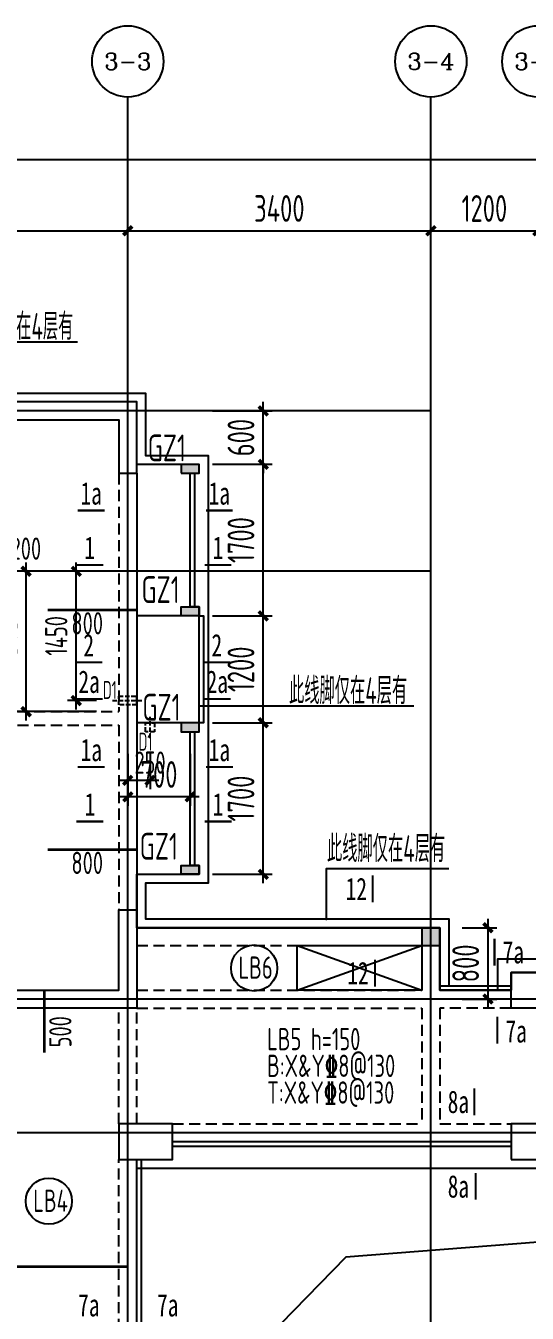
# Model space of a CAD drawing. Header units: millimetres. Extents: x -133666 to 880576, y -269375 to 86941.
# Drawn here: x 169856 to 175481, y 11684 to 26130 of the extents above; entities that cross this region are included whole.
import ezdxf
from ezdxf.enums import TextEntityAlignment as Align

# ---------------------------------------------------------------- set-up
doc = ezdxf.new("R2010")
doc.units = ezdxf.units.MM
doc.header["$LTSCALE"] = 1000
for name, pattern in [('CENTER', [50.8, 31.75, -6.35, 6.35, -6.35]), ('CONTINOUS', [0]), ('DASH', [0.35, 0.25, -0.1]), ('HIDDEN2', [0.1875, 0.125, -0.0625])]:
    doc.linetypes.add(name, pattern=pattern)
doc.layers.get('0').update_dxf_attribs({"linetype": 'CONTINUOUS'})
doc.layers.get('Defpoints').update_dxf_attribs({"color": 6, "linetype": 'CONTINUOUS'})
for name, color, linetype in [('A-外装饰线脚', 7, 'CONTINUOUS'), ('A-线脚看线', 9, 'CONTINUOUS'), ('A-设备穿墙洞', 161, 'CONTINUOUS'), ('AXIS', 253, 'CENTER'), ('AXIS_TEXT', 7, 'CONTINUOUS'), ('DIM', 3, 'CONTINUOUS'), ('DIM1', 3, 'CONTINUOUS'), ('JG1', 3, 'CONTINUOUS'), ('填充', 8, 'CONTINUOUS'), ('墙', 6, 'CONTINUOUS'), ('挑板', 3, 'CONTINUOUS'), ('板筋', 6, 'CONTINUOUS'), ('柱', 2, 'CONTINUOUS'), ('梁', 4, 'HIDDEN2'), ('模板线', 3, 'CONTINUOUS'), ('洞口', 5, 'CONTINUOUS'), ('钢筋_文字', 7, 'CONTINUOUS'), ('钢筋长度标注', 7, 'CONTINUOUS')]:
    doc.layers.add(name, color=color, linetype=linetype)
doc.styles.add('_TCH_AXIS', font='COMPLEX', dxfattribs={"bigfont": 'GBCBIG'})
doc.styles.add('COMPLEX', font='COMPLEX')
doc.styles.add('TSSD_BOLD', font='tssdeng2.shx', dxfattribs={"width": 0.7, "height": 250, "bigfont": 'CHINA.shx'})
doc.styles.add('TSSD_Dimension', font='tssdeng.shx', dxfattribs={"width": 0.7, "bigfont": 'Hztxt.shx'})
doc.styles.add('ZZ', font='tssdeng.shx', dxfattribs={"width": 0.7, "bigfont": 'tssdchn.shx'})
doc.styles.add('zzt', font='tssdeng.shx', dxfattribs={"width": 0.7, "height": 300, "bigfont": 'tssdchn.shx'})
doc.styles.add('钢筋', font='tssdeng.shx', dxfattribs={"width": 0.7, "height": 250, "bigfont": 'tssdchn.shx'})
doc.styles.add('钢筋长度', font='tssdeng.shx', dxfattribs={"width": 0.7, "height": 300, "bigfont": 'tssdchn.shx'})
doc.styles.add('黑体', font='simhei.ttf')
doc.dimstyles.new('DIM_1_100', dxfattribs={"dimtxt": 300, "dimasz": 100, "dimexe": 200, "dimexo": 50, "dimgap": 100, "dimtad": 1, "dimdec": 0, "dimzin": 0, "dimdsep": 46, "dimtxsty": 'zzt', "dimblk": 'ARCHTICK', "dimcen": 0, "dimclrt": 7, "dimadec": 0, "dimazin": 0, "dimtfac": 1, "dimtdec": 0, "dimtix": 1, "dimtmove": 2, "dimatfit": 0, "dimldrblk": 'ARCHTICK', "dimfxl": 0, "dimtolj": 1, "dimarcsym": 0})
doc.dimstyles.new('TSSD_100_100', dxfattribs={"dimtxt": 300, "dimasz": 100, "dimexe": 100, "dimexo": 250, "dimgap": 100, "dimtad": 1, "dimdec": 0, "dimzin": 0, "dimdsep": 46, "dimtxsty": 'ZZ', "dimblk": 'ARCHTICK', "dimcen": 0, "dimdle": 100, "dimclrd": 256, "dimclrt": 7, "dimadec": 0, "dimazin": 0, "dimtfac": 1, "dimtdec": 0, "dimtix": 1, "dimtmove": 2, "dimatfit": 3, "dimfxl": 0, "dimtolj": 1, "dimtzin": 0, "dimarcsym": 0})

# ---------------------------------------------------------------- blocks, each defined once
blk = doc.blocks.new('_ArchTick')
at = {"color": 0, "linetype": 'ByBlock', "const_width": 0.4}
blk.add_lwpolyline([(-0.5, -0.5), (0.5, 0.5)], dxfattribs=at)
blk = doc.blocks.new('*D1077')
at = {"layer": 'Defpoints', "color": 0, "transparency": 16777216}
for p in [(169860, 20009), (170900, 20009), (170900, 18434)]:
    blk.add_point(p, dxfattribs=at)
at = {"layer": 'DIM', "lineweight": -2, "transparency": 16777216}
blk.add_line((169860, 18334), (169860, 20109), dxfattribs=at)
at = {"layer": 'DIM', "color": 0, "lineweight": -2, "transparency": 16777216}
for p, q in [((170650, 20009), (169760, 20009)), ((170650, 18434), (169760, 18434))]:
    blk.add_line(p, q, dxfattribs=at)
at = {"layer": 'DIM', "lineweight": -2, "transparency": 16777216, "xscale": 100, "yscale": 100, "zscale": 100}
for p, rotation in [((169860, 20009), 90), ((169860, 18434), 270)]:
    blk.add_blockref('_ArchTick', p, dxfattribs=dict(at, rotation=rotation))
at = {"layer": 'DIM', "color": 7, "transparency": 16777216, "insert": (169610, 19221), "char_height": 300, "attachment_point": 5, "rotation": 90, "style": 'ZZ'}
blk.add_mtext('\\A1;1575', dxfattribs=at)
blk = doc.blocks.new('*D1082')
at = {"layer": 'Defpoints', "color": 0, "transparency": 16777216}
for p in [(174500, 16009), (174500, 15209), (175040, 15209)]:
    blk.add_point(p, dxfattribs=at)
at = {"layer": 'DIM', "lineweight": -2, "transparency": 16777216}
blk.add_line((175040, 16109), (175040, 15109), dxfattribs=at)
at = {"layer": 'DIM', "color": 0, "lineweight": -2, "transparency": 16777216}
for p, q in [((174750, 16009), (175140, 16009)), ((174750, 15209), (175140, 15209))]:
    blk.add_line(p, q, dxfattribs=at)
at = {"layer": 'DIM', "lineweight": -2, "transparency": 16777216, "xscale": 100, "yscale": 100, "zscale": 100}
for p, rotation in [((175040, 16009), 90), ((175040, 15209), 270)]:
    blk.add_blockref('_ArchTick', p, dxfattribs=dict(at, rotation=rotation))
at = {"layer": 'DIM', "color": 7, "transparency": 16777216, "insert": (174790, 15609), "char_height": 300, "attachment_point": 5, "rotation": 90, "style": 'ZZ'}
blk.add_mtext('\\A1;800', dxfattribs=at)
blk = doc.blocks.new('*D1134')
at = {"layer": 'Defpoints', "color": 0, "transparency": 16777216}
for p in [(171700, 18309), (172520, 18309), (171700, 16609)]:
    blk.add_point(p, dxfattribs=at)
at = {"layer": 'DIM', "lineweight": -2, "transparency": 16777216}
blk.add_line((172520, 16509), (172520, 18409), dxfattribs=at)
at = {"layer": 'DIM', "color": 0, "lineweight": -2, "transparency": 16777216}
for p, q in [((171950, 18309), (172620, 18309)), ((171950, 16609), (172620, 16609))]:
    blk.add_line(p, q, dxfattribs=at)
at = {"layer": 'DIM', "lineweight": -2, "transparency": 16777216, "xscale": 100, "yscale": 100, "zscale": 100}
for p, rotation in [((172520, 18309), 90), ((172520, 16609), 270)]:
    blk.add_blockref('_ArchTick', p, dxfattribs=dict(at, rotation=rotation))
at = {"layer": 'DIM', "color": 7, "transparency": 16777216, "insert": (172270, 17459), "char_height": 300, "attachment_point": 5, "rotation": 90, "style": 'ZZ'}
blk.add_mtext('\\A1;1700', dxfattribs=at)
blk = doc.blocks.new('*D1135')
at = {"layer": 'Defpoints', "color": 0, "transparency": 16777216}
for p in [(171700, 21809), (172520, 21809), (171700, 21209)]:
    blk.add_point(p, dxfattribs=at)
at = {"layer": 'DIM', "lineweight": -2, "transparency": 16777216}
for p, q in [((172520, 21809), (172520, 21909)), ((172520, 21209), (172520, 21809)), ((172520, 21209), (172520, 21109))]:
    blk.add_line(p, q, dxfattribs=at)
at = {"layer": 'DIM', "color": 0, "lineweight": -2, "transparency": 16777216}
for p, q in [((171950, 21809), (172620, 21809)), ((171950, 21209), (172620, 21209))]:
    blk.add_line(p, q, dxfattribs=at)
at = {"layer": 'DIM', "lineweight": -2, "transparency": 16777216, "xscale": 100, "yscale": 100, "zscale": 100}
for p, rotation in [((172520, 21809), 270), ((172520, 21209), 90)]:
    blk.add_blockref('_ArchTick', p, dxfattribs=dict(at, rotation=rotation))
at = {"layer": 'DIM', "color": 7, "transparency": 16777216, "insert": (172270, 21509), "char_height": 300, "attachment_point": 5, "rotation": 90, "style": 'ZZ'}
blk.add_mtext('\\A1;600', dxfattribs=at)
blk = doc.blocks.new('*D1136')
at = {"layer": 'Defpoints', "color": 0, "transparency": 16777216}
for p in [(171000, 18209), (171700, 18209), (171000, 17479)]:
    blk.add_point(p, dxfattribs=at)
at = {"layer": 'DIM', "color": 0, "lineweight": -2, "transparency": 16777216}
for p, q in [((171000, 17959), (171000, 17379)), ((171700, 17959), (171700, 17379))]:
    blk.add_line(p, q, dxfattribs=at)
at = {"layer": 'DIM', "lineweight": -2, "transparency": 16777216}
blk.add_line((171800, 17479), (170900, 17479), dxfattribs=at)
at = {"layer": 'DIM', "lineweight": -2, "transparency": 16777216, "xscale": 100, "yscale": 100, "zscale": 100, "rotation": 180}
blk.add_blockref('_ArchTick', (171000, 17479), dxfattribs=at)
at = {"layer": 'DIM', "lineweight": -2, "transparency": 16777216, "xscale": 100, "yscale": 100, "zscale": 100}
blk.add_blockref('_ArchTick', (171700, 17479), dxfattribs=at)
at = {"layer": 'DIM', "color": 7, "transparency": 16777216, "insert": (171350, 17729), "char_height": 300, "attachment_point": 5, "style": 'ZZ'}
blk.add_mtext('\\A1;700', dxfattribs=at)
blk = doc.blocks.new('$164594')
at = {"layer": '模板线', "color": 4, "const_width": 22.7}
for points in [[(307, 1251), (307, 949)], [(322, 302), (322, 0)]]:
    blk.add_lwpolyline(points, dxfattribs=at)
at = {"layer": '模板线', "color": 0, "style": '黑体', "width": 0.7}
for p in [(127, 1100), (127, 151)]:
    blk.add_text('8a', height=252, dxfattribs=at).set_placement(p, align=Align.MIDDLE_CENTER)
blk = doc.blocks.new('$1901069')
at = {"layer": '模板线', "color": 4, "const_width": 22.7}
for points in [[(0, 1177), (0, 874)], [(32, 302), (32, 0)]]:
    blk.add_lwpolyline(points, dxfattribs=at)
at = {"layer": '模板线', "color": 0, "style": '黑体', "width": 0.7}
for p in [(211, 1026), (243, 138)]:
    blk.add_text('7a', height=252, dxfattribs=at).set_placement(p, align=Align.MIDDLE_CENTER)
blk = doc.blocks.new('$1605056')
at = {"layer": '模板线', "color": 4, "const_width": 22.7}
for points in [[(0, 0), (302, 0)], [(1438, 0), (1740, 0)]]:
    blk.add_lwpolyline(points, dxfattribs=at)
at = {"layer": '模板线', "color": 0, "style": '黑体', "width": 0.7}
for p in [(151, 193), (1588, 193)]:
    blk.add_text('1', height=252, dxfattribs=at).set_placement(p, align=Align.MIDDLE_CENTER)
blk = doc.blocks.new('$1676191')
at = {"layer": '模板线', "color": 4, "const_width": 22.7}
for points in [[(0, 0), (302, 0)], [(1438, 0), (1740, 0)]]:
    blk.add_lwpolyline(points, dxfattribs=at)
at = {"layer": '模板线', "color": 0, "style": '黑体', "width": 0.7}
for p in [(151, 193), (1588, 193)]:
    blk.add_text('1a', height=252, dxfattribs=at).set_placement(p, align=Align.MIDDLE_CENTER)
blk = doc.blocks.new('$1324012')
at = {"layer": '模板线', "color": 4, "const_width": 22.7}
for points in [[(0, 0), (302, 0)], [(1438, 0), (1740, 0)]]:
    blk.add_lwpolyline(points, dxfattribs=at)
at = {"layer": '模板线', "color": 0, "style": '黑体', "width": 0.7}
for p in [(151, 193), (1588, 193)]:
    blk.add_text('2', height=252, dxfattribs=at).set_placement(p, align=Align.MIDDLE_CENTER)
blk = doc.blocks.new('$1710966')
at = {"layer": '模板线', "color": 4, "const_width": 22.7}
for points in [[(0, 0), (302, 0)], [(1438, 0), (1740, 0)]]:
    blk.add_lwpolyline(points, dxfattribs=at)
at = {"layer": '模板线', "color": 0, "style": '黑体', "width": 0.7}
for p in [(151, 193), (1588, 193)]:
    blk.add_text('2a', height=252, dxfattribs=at).set_placement(p, align=Align.MIDDLE_CENTER)
blk = doc.blocks.new('$1109386')
at = {"layer": '模板线', "color": 4, "const_width": 22.7}
for points in [[(0, 0), (302, 0)], [(886, 0), (1188, 0)]]:
    blk.add_lwpolyline(points, dxfattribs=at)
at = {"layer": '模板线', "color": 0, "style": '黑体', "width": 0.7}
for p in [(172, 220), (1057, 220)]:
    blk.add_text('7a', height=252, dxfattribs=at).set_placement(p, align=Align.MIDDLE_CENTER)
blk = doc.blocks.new('$1440')
at = {"layer": '模板线', "color": 4, "const_width": 22.7}
for points in [[(312, 1246), (312, 944)], [(337, 302), (337, 0)]]:
    blk.add_lwpolyline(points, dxfattribs=at)
at = {"layer": '模板线', "color": 0, "style": '黑体', "width": 0.7}
for p in [(127, 1095), (145, 151)]:
    blk.add_text('12', height=252, dxfattribs=at).set_placement(p, align=Align.MIDDLE_CENTER)
blk = doc.blocks.new('*D1037')
at = {"layer": 'Defpoints', "color": 0, "transparency": 16777216}
for p in [(171700, 21209), (172520, 21209), (171700, 19509)]:
    blk.add_point(p, dxfattribs=at)
at = {"layer": 'DIM', "lineweight": -2, "transparency": 16777216}
blk.add_line((172520, 19409), (172520, 21309), dxfattribs=at)
at = {"layer": 'DIM', "color": 0, "lineweight": -2, "transparency": 16777216}
for p, q in [((171950, 21209), (172620, 21209)), ((171950, 19509), (172620, 19509))]:
    blk.add_line(p, q, dxfattribs=at)
at = {"layer": 'DIM', "lineweight": -2, "transparency": 16777216, "xscale": 100, "yscale": 100, "zscale": 100}
for p, rotation in [((172520, 21209), 90), ((172520, 19509), 270)]:
    blk.add_blockref('_ArchTick', p, dxfattribs=dict(at, rotation=rotation))
at = {"layer": 'DIM', "color": 7, "transparency": 16777216, "insert": (172270, 20359), "char_height": 300, "attachment_point": 5, "rotation": 90, "style": 'ZZ'}
blk.add_mtext('\\A1;1700', dxfattribs=at)
blk = doc.blocks.new('*D1038')
at = {"layer": 'Defpoints', "color": 0, "transparency": 16777216}
for p in [(171700, 19509), (172520, 19509), (171700, 18309)]:
    blk.add_point(p, dxfattribs=at)
at = {"layer": 'DIM', "color": 0, "lineweight": -2, "transparency": 16777216}
for p, q in [((171950, 19509), (172620, 19509)), ((171950, 18309), (172620, 18309))]:
    blk.add_line(p, q, dxfattribs=at)
at = {"layer": 'DIM', "lineweight": -2, "transparency": 16777216}
blk.add_line((172520, 18209), (172520, 19609), dxfattribs=at)
at = {"layer": 'DIM', "lineweight": -2, "transparency": 16777216, "xscale": 100, "yscale": 100, "zscale": 100}
for p, rotation in [((172520, 19509), 90), ((172520, 18309), 270)]:
    blk.add_blockref('_ArchTick', p, dxfattribs=dict(at, rotation=rotation))
at = {"layer": 'DIM', "color": 7, "transparency": 16777216, "insert": (172270, 18909), "char_height": 300, "attachment_point": 5, "rotation": 90, "style": 'ZZ'}
blk.add_mtext('\\A1;1200', dxfattribs=at)
blk = doc.blocks.new('*D888')
at = {"layer": 'Defpoints', "color": 0, "transparency": 16777216}
for p in [(6800, 22821), (3400, 21871), (6800, 21871)]:
    blk.add_point(p, dxfattribs=at)
at = {"layer": 'DIM1', "color": 0, "lineweight": -2, "transparency": 16777216}
for p, q in [((3400, 21921), (3400, 23021)), ((6800, 21921), (6800, 23021)), ((3400, 22821), (6800, 22821))]:
    blk.add_line(p, q, dxfattribs=at)
at = {"layer": 'DIM1', "color": 0, "lineweight": -2, "transparency": 16777216, "xscale": 100, "yscale": 100, "zscale": 100, "rotation": 180}
blk.add_blockref('_ArchTick', (3400, 22821), dxfattribs=at)
at = {"layer": 'DIM1', "color": 0, "lineweight": -2, "transparency": 16777216, "xscale": 100, "yscale": 100, "zscale": 100}
blk.add_blockref('_ArchTick', (6800, 22821), dxfattribs=at)
at = {"layer": 'DIM1', "color": 7, "transparency": 16777216, "insert": (5100, 23071), "char_height": 300, "attachment_point": 5, "style": 'zzt'}
blk.add_mtext('\\A1;3400', dxfattribs=at)
blk = doc.blocks.new('*D889')
at = {"layer": 'Defpoints', "color": 0, "transparency": 16777216}
for p in [(10200, 22821), (6800, 21871), (10200, 21871)]:
    blk.add_point(p, dxfattribs=at)
at = {"layer": 'DIM1', "color": 0, "lineweight": -2, "transparency": 16777216}
for p, q in [((6800, 21921), (6800, 23021)), ((10200, 21921), (10200, 23021)), ((6800, 22821), (10200, 22821))]:
    blk.add_line(p, q, dxfattribs=at)
at = {"layer": 'DIM1', "color": 0, "lineweight": -2, "transparency": 16777216, "xscale": 100, "yscale": 100, "zscale": 100, "rotation": 180}
blk.add_blockref('_ArchTick', (6800, 22821), dxfattribs=at)
at = {"layer": 'DIM1', "color": 0, "lineweight": -2, "transparency": 16777216, "xscale": 100, "yscale": 100, "zscale": 100}
blk.add_blockref('_ArchTick', (10200, 22821), dxfattribs=at)
at = {"layer": 'DIM1', "color": 7, "transparency": 16777216, "insert": (8500, 23071), "char_height": 300, "attachment_point": 5, "style": 'zzt'}
blk.add_mtext('\\A1;3400', dxfattribs=at)
blk = doc.blocks.new('*D890')
at = {"layer": 'Defpoints', "color": 0, "transparency": 16777216}
for p in [(11400, 22821), (10200, 21871), (11400, 21871)]:
    blk.add_point(p, dxfattribs=at)
at = {"layer": 'DIM1', "color": 0, "lineweight": -2, "transparency": 16777216}
for p, q in [((10200, 21921), (10200, 23021)), ((11400, 21921), (11400, 23021)), ((10200, 22821), (11400, 22821))]:
    blk.add_line(p, q, dxfattribs=at)
at = {"layer": 'DIM1', "color": 0, "lineweight": -2, "transparency": 16777216, "xscale": 100, "yscale": 100, "zscale": 100, "rotation": 180}
blk.add_blockref('_ArchTick', (10200, 22821), dxfattribs=at)
at = {"layer": 'DIM1', "color": 0, "lineweight": -2, "transparency": 16777216, "xscale": 100, "yscale": 100, "zscale": 100}
blk.add_blockref('_ArchTick', (11400, 22821), dxfattribs=at)
at = {"layer": 'DIM1', "color": 7, "transparency": 16777216, "insert": (10800, 23071), "char_height": 300, "attachment_point": 5, "style": 'zzt'}
blk.add_mtext('\\A1;1200', dxfattribs=at)
blk = doc.blocks.new('*D905')
at = {"layer": 'Defpoints', "color": 0, "transparency": 16777216}
for p in [(48000, 23621), (0, 21871), (48000, 21871)]:
    blk.add_point(p, dxfattribs=at)
at = {"layer": 'DIM1', "color": 0, "lineweight": -2, "transparency": 16777216}
for p, q in [((0, 21921), (0, 23821)), ((48000, 21921), (48000, 23821)), ((0, 23621), (48000, 23621))]:
    blk.add_line(p, q, dxfattribs=at)
at = {"layer": 'DIM1', "color": 0, "lineweight": -2, "transparency": 16777216, "xscale": 100, "yscale": 100, "zscale": 100, "rotation": 180}
blk.add_blockref('_ArchTick', (0, 23621), dxfattribs=at)
at = {"layer": 'DIM1', "color": 0, "lineweight": -2, "transparency": 16777216, "xscale": 100, "yscale": 100, "zscale": 100}
blk.add_blockref('_ArchTick', (48000, 23621), dxfattribs=at)
at = {"layer": 'DIM1', "color": 7, "transparency": 16777216, "insert": (24000, 23871), "char_height": 300, "attachment_point": 5, "style": 'zzt'}
blk.add_mtext('\\A1;48000', dxfattribs=at)
blk = doc.blocks.new('_AXISO')
blk.add_circle((0, 0), 0.5)
at = {"layer": 'AXIS_TEXT', "style": 'COMPLEX', "width": 1.041667}
blk.add_attdef('A', text='', height=0.56, dxfattribs=at).set_placement((-0.25, -0.28), (0.25, -0.28), align=Align.FIT)
blk = doc.blocks.new('$1466424')
at = {"layer": '板筋', "const_width": 30}
for points in [[(6000, 20270), (7000, 20270)], [(6000, 17582), (7000, 17582)], [(5963, 15304), (5963, 16004)], [(5000, 12900), (6900, 12900)]]:
    blk.add_lwpolyline(points, dxfattribs=at)
at = {"layer": '钢筋_文字'}
for centre in [(8317, 16252, 0), (6015, 13636, 0)]:
    blk.add_circle(centre, 259, dxfattribs=at)
at = {"layer": '钢筋_文字', "color": 7, "linetype": 'Continuous', "width": 0.7}
for s, style, p in [('B:X&Y%%1328@200', '钢筋', (4464, 20833, 0)), ('LB5 h=150', 'TSSD_BOLD', (8463, 15330, 0)), ('B:X&Y%%1328@130', '钢筋', (8463, 15030, 0)), ('T:X&Y%%1328@130', '钢筋', (8463, 14730, 0))]:
    blk.add_text(s, height=250, dxfattribs=dict(at, style=style)).set_placement(p)
at = {"layer": '钢筋_文字', "style": 'TSSD_BOLD', "width": 0.7}
for s, p in [('LB6', (8142, 16132, 0)), ('LB4', (5840, 13516, 0))]:
    blk.add_text(s, height=250, dxfattribs=at).set_placement(p)
at = {"layer": '钢筋长度标注', "style": '钢筋长度', "width": 0.7}
for p in [(6268, 19995), (6268, 17307)]:
    blk.add_text('800', height=250, dxfattribs=at).set_placement(p)
blk.add_text('500', height=250, rotation=90, dxfattribs=at).set_placement((6269, 15362))
blk = doc.blocks.new('$133032')
at = {"layer": '挑板'}
for points in [[(11800, 16300), (11200, 16300), (11200, 16100), (10400, 16100), (10400, 16800), (7000, 16800), (7000, 17400), (7700, 17400), (7700, 17500), (7600, 17500), (7600, 19000), (7700, 19000), (7700, 20400), (7600, 20400), (7600, 21900), (7700, 21900), (7700, 22000), (7000, 22000), (7000, 22700), (4200, 22700)], [(7700, 20300), (7000, 20300)], [(7700, 19100), (7000, 19100)]]:
    blk.add_lwpolyline(points, dxfattribs=at)
blk = doc.blocks.new('$1457958')
at = {"layer": '柱'}
blk.add_hatch(color=8, dxfattribs=at).paths.add_polyline_path([(0, 200), (0, 0), (200, 0), (200, 200)])
at = {"layer": '柱', "color": 3, "elevation": 0}
blk.add_lwpolyline([(0, 200), (0, 0), (200, 0), (200, 200)], close=True, dxfattribs=at)
blk = doc.blocks.new('$1839168')
at = {"layer": '柱'}
blk.add_hatch(color=8, dxfattribs=at).paths.add_polyline_path([(0, 200), (0, 0), (100, 0), (100, 200)])
at = {"layer": '柱', "color": 3, "elevation": 0}
blk.add_lwpolyline([(0, 200), (0, 0), (100, 0), (100, 200)], close=True, dxfattribs=at)
blk = doc.blocks.new('$1691164')
at = {"layer": '柱'}
blk.add_hatch(color=8, dxfattribs=at).paths.add_polyline_path([(0, 0), (100, 0), (100, 200), (0, 200)])
at = {"layer": '柱', "color": 3, "elevation": 0}
blk.add_lwpolyline([(100, 200), (0, 200), (0, 0), (100, 0), (100, 0), (100, 0)], close=True, dxfattribs=at)
blk = doc.blocks.new('$1222607')
at = {"layer": '柱', "rotation": 90}
for name, p in [('$1839168', (7700, 21900, 0)), ('$1691164', (7700, 19000, 0))]:
    blk.add_blockref(name, p, dxfattribs=at)
at = {"layer": '柱', "xscale": -1, "rotation": 90}
for p in [(7700, 20400, 0), (7700, 17500, 0)]:
    blk.add_blockref('$1691164', p, dxfattribs=at)
at = {"layer": '柱'}
blk.add_blockref('$1457958', (10200, 16600, 0), dxfattribs=at)
blk = doc.blocks.new('$1413619')
at = {"layer": 'A-线脚看线', "color": 5, "elevation": 0}
for points in [[(7700, 21850), (7700, 20350)], [(7750, 20250), (7800, 20250), (7800, 19050), (7750, 19050)], [(7700, 18950), (7700, 17450)], [(10450, 16100), (11250, 16100)], [(7450, 14300), (11250, 14300)], [(7100, 14150), (7100, 10650)]]:
    blk.add_lwpolyline(points, dxfattribs=at)
blk = doc.blocks.new('$1295222')
at = {"layer": 'A-外装饰线脚', "color": 23, "elevation": 0}
for points in [[(3500, 1050), (500, 1050), (500, 1750), (0, 1750), (0, 23050), (4400, 23050), (4400, 22950), (7200, 22950), (7200, 22250), (7900, 22250), (7900, 17450), (7200, 17450), (7200, 17050), (10600, 17050), (10600, 16300)], [(11150, 16250), (11150, 16600), (22550, 16600), (22550, 16250)]]:
    blk.add_lwpolyline(points, dxfattribs=at)
blk = doc.blocks.new('$145458')
at = {"layer": 'A-设备穿墙洞', "linetype": 'DASH', "ltscale": 0.2, "elevation": 0}
blk.add_lwpolyline([(531, 6325), (431, 6325), (431, 6525), (531, 6525)], close=True, dxfattribs=at)
blk.add_lwpolyline([(481, 6596), (481, 6258)], dxfattribs=at)
at = {"layer": 'A-设备穿墙洞', "linetype": 'DASH', "ltscale": 0.2}
for points in [[(6860, 4975), (7198, 4975)], [(7281, 4554), (7281, 4792)], [(68, 125), (413, 125)], [(5035, 75), (5436, 75)]]:
    blk.add_lwpolyline(points, dxfattribs=at)
for points in [[(7131, 5025), (7131, 4925), (6931, 4925), (6931, 5025)], [(7231, 4725), (7331, 4725), (7331, 4625), (7231, 4625)], [(331, 175), (331, 75), (131, 75), (131, 175)], [(5131, 150), (5131, 0), (5331, 0), (5331, 150)]]:
    blk.add_lwpolyline(points, close=True, dxfattribs=at)
at = {"layer": 'A-设备穿墙洞', "color": 7, "linetype": 'DASH', "ltscale": 0.2, "style": 'zzt', "width": 0.6}
for s, p in [('D2', (448, 6619)), ('D1', (6752, 4993)), ('D1', (7152, 4413)), ('P', (0, 132)), ('PF', (5366, 123))]:
    blk.add_text(s, height=200, dxfattribs=at).set_placement(p)
blk = doc.blocks.new('*D986')
at = {"layer": 'Defpoints', "color": 0, "transparency": 16777216}
for p in [(7223, 19548), (7700, 19548, 0), (7700, 18098)]:
    blk.add_point(p, dxfattribs=at)
at = {"layer": 'DIM1', "color": 3, "lineweight": -2, "transparency": 16777216}
for p, q in [((7223, 17998), (7223, 19648)), ((7450, 19548), (7123, 19548)), ((7450, 18098), (7123, 18098))]:
    blk.add_line(p, q, dxfattribs=at)
at = {"layer": 'DIM1', "color": 3, "lineweight": -2, "transparency": 16777216, "xscale": 100, "yscale": 100, "zscale": 100}
for p, rotation in [((7223, 19548), 90), ((7223, 18098), 270)]:
    blk.add_blockref('_ArchTick', p, dxfattribs=dict(at, rotation=rotation))
at = {"layer": 'DIM1', "color": 7, "transparency": 16777216, "insert": (6998, 18823), "char_height": 250, "attachment_point": 5, "rotation": 90, "style": 'TSSD_Dimension'}
blk.add_mtext('\\A1;1450', dxfattribs=at)
blk = doc.blocks.new('*D987')
at = {"layer": 'Defpoints', "color": 0, "transparency": 16777216}
for p in [(7800, 17748, 0), (8050, 17748), (7800, 17202)]:
    blk.add_point(p, dxfattribs=at)
at = {"layer": 'DIM1', "color": 3, "lineweight": -2, "transparency": 16777216}
for p, q in [((7800, 17498), (7800, 17102)), ((8050, 17498), (8050, 17102)), ((8150, 17202), (7700, 17202))]:
    blk.add_line(p, q, dxfattribs=at)
at = {"layer": 'DIM1', "color": 3, "lineweight": -2, "transparency": 16777216, "xscale": 100, "yscale": 100, "zscale": 100, "rotation": 180}
blk.add_blockref('_ArchTick', (7800, 17202), dxfattribs=at)
at = {"layer": 'DIM1', "color": 3, "lineweight": -2, "transparency": 16777216, "xscale": 100, "yscale": 100, "zscale": 100}
blk.add_blockref('_ArchTick', (8050, 17202), dxfattribs=at)
at = {"layer": 'DIM1', "color": 7, "transparency": 16777216, "insert": (8050, 17401), "char_height": 250, "attachment_point": 5, "style": 'TSSD_Dimension'}
blk.add_mtext('\\A1;250', dxfattribs=at)
blk = doc.blocks.new('$1783196')
at = {"layer": 'AXIS'}
for p, q in [((12034.9, 3480), (12034.9, 27859.5)), ((15434.9, 3480), (15434.9, 27859.5)), ((15434.9, 26788.3), (4360, 26788.3)), ((15434.9, 24988.3), (4360, 24988.3)), ((54849.9, 20188.3), (4360, 20188.3)), ((29334.9, 18688.3), (4360, 18688.3))]:
    blk.add_line(p, q, dxfattribs=at)
at = {"layer": 'DIM1'}
for p, q in [((12034.9, 27859.5), (12034.9, 30309.5)), ((15434.9, 27859.5), (15434.9, 30309.5))]:
    blk.add_line(p, q, dxfattribs=at)
ref = blk.add_blockref('_AXISO', (12034.9, 30709.5), dxfattribs=dict(at, xscale=800, yscale=800, zscale=800))
ref.add_attrib('A', '3-3', dxfattribs={"layer": 'AXIS_TEXT', "height": 187.78, "style": '_TCH_AXIS'}).set_placement((11771.1, 30615.6), (12298.6, 30615.6), align=Align.FIT)
ref = blk.add_blockref('_AXISO', (15434.9, 30709.5), dxfattribs=dict(at, xscale=800, yscale=800, zscale=800))
ref.add_attrib('A', '3-4', dxfattribs={"layer": 'AXIS_TEXT', "height": 182.29, "style": '_TCH_AXIS'}).set_placement((15170.1, 30618.4), (15699.6, 30618.4), align=Align.FIT)
ref = blk.add_blockref('_AXISO', (16634.9, 30709.5), dxfattribs=dict(at, xscale=800, yscale=800, zscale=800))
ref.add_attrib('A', '3-5', dxfattribs={"layer": 'AXIS_TEXT', "height": 187.78, "style": '_TCH_AXIS'}).set_placement((16371.1, 30615.6), (16898.6, 30615.6), align=Align.FIT)
for p1, p2, distance, picture, middle in [((5234.9, 27859.5), (53234.9, 27859.5), 1750, '*D905', (29234.9, 29859.5)), ((8634.9, 27859.5), (12034.9, 27859.5), 950, '*D888', (10334.9, 29059.5)), ((12034.9, 27859.5), (15434.9, 27859.5), 950, '*D889', (13734.9, 29059.5)), ((15434.9, 27859.5), (16634.9, 27859.5), 950, '*D890', (16034.9, 29059.5))]:
    dim = blk.add_aligned_dim(p1=p1, p2=p2, distance=distance, dimstyle='DIM_1_100', dxfattribs=at)
    dim.commit()
    dim.dimension.update_dxf_attribs({"geometry": picture, "text_midpoint": middle, "insert": (5234.9, 5988.3)})
blk = doc.blocks.new('$1186913')
at = {"layer": 'A-设备穿墙洞'}
blk.add_blockref('$145458', (768.9, 13122.9), dxfattribs=at)
at = {"layer": 'DIM1'}
dim = blk.add_linear_dim(base=(7223.4, 19547.9), p1=(7700.2, 18097.9), p2=(7700.2, 19547.9, 0), angle=90, dimstyle='TSSD_100_100', dxfattribs=at)
dim.commit()
dim.dimension.update_dxf_attribs({"geometry": '*D986', "text_midpoint": (6998.4, 18822.9)})
dim = blk.add_linear_dim(base=(7800.2, 17201.7), p1=(8050.2, 17747.9), p2=(7800.2, 17747.9, 0), dimstyle='TSSD_100_100', dxfattribs=at)
dim.commit()
dim.dimension.update_dxf_attribs({"geometry": '*D987', "text_midpoint": (8050.2, 17401.3), "dimtype": 128})

msp = doc.modelspace()

# ---------------------------------------------------------------- linework, layer by layer
at = {"layer": 'JG1', "linetype": 'Continuous'}
for p, q in [((172900, 15308.8), (174300, 15808.8)), ((172900, 15808.8), (174300, 15308.8))]:
    msp.add_line(p, q, dxfattribs=at)
msp.add_lwpolyline([(172900, 15808.8), (174300, 15808.8), (174300, 15308.8), (172900, 15308.8)], close=True, dxfattribs=at)
at = {"layer": '墙'}
for points in [[(171100, 21108.8), (171100, 21908.8), (169450, 21908.8), (169450, 21708.8), (170900, 21708.8), (170900, 21108.8)], [(171100, 16208.8), (171100, 15108.8), (168600, 15108.8), (168600, 15308.8), (170900, 15308.8), (170900, 16208.8)], [(175300, 15508.8), (175900, 15508.8), (175900, 15108.8), (175300, 15108.8)], [(170900, 13408.8), (171500, 13408.8), (171500, 13808.8), (170900, 13808.8)], [(175300, 13408.8), (175900, 13408.8), (175900, 13808.8), (175300, 13808.8)]]:
    msp.add_lwpolyline(points, close=True, dxfattribs=at)
msp.add_lwpolyline([(171100, 13408.8), (171100, 13408.8)], dxfattribs=at)
at = {"layer": '梁'}
for p, q in [((170900, 21108.8), (170900, 18433.8)), ((167700, 18433.8), (170900, 18433.8)), ((167700, 18283.8), (170900, 18283.8)), ((170900, 18283.8), (170900, 16208.8)), ((171100, 15808.8), (174300, 15808.8)), ((174300, 15808.8), (174300, 15308.8)), ((171100, 15308.8), (174300, 15308.8)), ((170900, 13808.8), (170900, 15108.8)), ((171100, 13808.8), (171100, 15108.8)), ((171100, 15108.8), (174300, 15108.8)), ((174300, 15108.8), (174300, 13808.8)), ((174500, 15108.8), (174500, 13808.8)), ((175300, 15108.8), (174500, 15108.8)), ((171500, 13808.8), (174300, 13808.8)), ((174500, 13808.8), (175300, 13808.8)), ((170900, 9808.8), (170900, 13408.8))]:
    msp.add_line(p, q, dxfattribs=at)
at = {"layer": '梁', "linetype": 'Continuous'}
for p, q in [((171100, 21108.8), (171100, 16208.8)), ((171100, 16008.8), (174500, 16008.8)), ((174500, 16008.8), (174500, 15308.8)), ((174500, 15308.8), (175300, 15308.8)), ((175300, 13608.8), (171500, 13608.8)), ((171100, 9908.8), (171100, 13408.8)), ((186200, 13308.8), (171100, 13308.8)), ((186200, 13308.8), (171100, 13308.8))]:
    msp.add_line(p, q, dxfattribs=at)
at = {"layer": '洞口', "color": 5}
msp.add_lwpolyline([(186200, 13308.9), (173444.5, 12313), (171100.1, 9908.8)], dxfattribs=at)
at = {"layer": '钢筋_文字'}
msp.add_line((174208.6, 18494.3), (171802.1, 18494.3), dxfattribs=at)
for points in [[(170436, 22579.5), (169060.6, 22579.5), (169060.6, 22008.8)], [(174601.9, 16670.9), (173226.5, 16670.9), (173226.5, 16100.2)]]:
    msp.add_lwpolyline(points, dxfattribs=at)
at = {"layer": '钢筋_文字', "const_width": 13.3, "elevation": 0}
for points in [[(171803.3, 18502, 1), (171803.3, 18488.6, 1)], [(173226.7, 16111.3, 1), (173226.7, 16097.9, 1)]]:
    msp.add_lwpolyline(points, format="xyb", close=True, dxfattribs=at)

# ---------------------------------------------------------------- block references
at = {"layer": 'A-设备穿墙洞'}
msp.add_blockref('$1186913', (163199.8, 461, 0), dxfattribs=at)
at = {"layer": '填充', "linetype": 'Continuous'}
msp.add_blockref('$1783196', (158965.1, -4979.5), dxfattribs=at)
at = {"layer": '挑板'}
for name, p in [('$1295222', (164000, -941.2, 0)), ('$1413619', (164050, -741.2, 0)), ('$133032', (164100, -791.2))]:
    msp.add_blockref(name, p, dxfattribs=at)
at = {"layer": '柱'}
msp.add_blockref('$1222607', (164100, -791.2), dxfattribs=at)
at = {"layer": '模板线'}
for name, p in [('$1676191', (170438.4, 20691)), ('$1605056', (170423, 20080.7)), ('$1324012', (170410.9, 18986.1)), ('$1710966', (170415.5, 18577.5)), ('$1676191', (170439.8, 17811.8)), ('$1605056', (170424.4, 17201.5)), ('$1440', (173436.4, 15349.9)), ('$1901069', (175113.5, 14709.9)), ('$164594', (174581.3, 12956.5)), ('$1109386', (170391.4, 11554.7))]:
    msp.add_blockref(name, p, dxfattribs=at)
at = {"layer": '钢筋长度标注'}
msp.add_blockref('$1466424', (164100, -694.9), dxfattribs=at)

# ---------------------------------------------------------------- texts
at = {"layer": '模板线', "color": 7, "linetype": 'CONTINOUS', "style": 'zzt', "width": 0.7}
for p in [(171223.9, 21243.3), (171153.9, 19653.3), (171163.9, 18333.3), (171133.9, 16773.3)]:
    msp.add_text('GZ1', height=300, dxfattribs=at).set_placement(p)
at = {"layer": '钢筋_文字', "style": 'zzt', "width": 0.6}
for p in [(169064, 22605.7, 0), (172808.8, 18518.6, 0), (173234.6, 16745.9, 0)]:
    msp.add_text('此线脚仅在4层有', height=300, dxfattribs=at).set_placement(p)

# ---------------------------------------------------------------- dimensions: what is measured, and where the dimension line sits
at = {"layer": 'DIM'}
for base, p1, p2, picture, middle in [((172520, 21808.8), (171700, 21208.8), (171700, 21808.8), '*D1135', (172270, 21508.8)), ((172520, 21208.8), (171700, 19508.8), (171700, 21208.8), '*D1037', (172270, 20358.8)), ((169860, 20008.8), (170900, 18433.8), (170900, 20008.8), '*D1077', (169610, 19221.3)), ((172520, 19508.8), (171700, 18308.8), (171700, 19508.8), '*D1038', (172270, 18908.8)), ((172520, 18308.8), (171700, 16608.8), (171700, 18308.8), '*D1134', (172270, 17458.8)), ((175040, 15208.8), (174500, 16008.8), (174500, 15208.8), '*D1082', (174790, 15608.8))]:
    dim = msp.add_linear_dim(base=base, p1=p1, p2=p2, angle=90, dimstyle='TSSD_100_100', dxfattribs=at)
    dim.commit()
    dim.dimension.update_dxf_attribs({"geometry": picture, "text_midpoint": middle})
dim = msp.add_linear_dim(base=(171000, 17478.8), p1=(171700, 18208.8), p2=(171000, 18208.8), dimstyle='TSSD_100_100', dxfattribs=at)
dim.commit()
dim.dimension.update_dxf_attribs({"geometry": '*D1136', "text_midpoint": (171350, 17728.8)})

doc.saveas('drawing.dxf')
